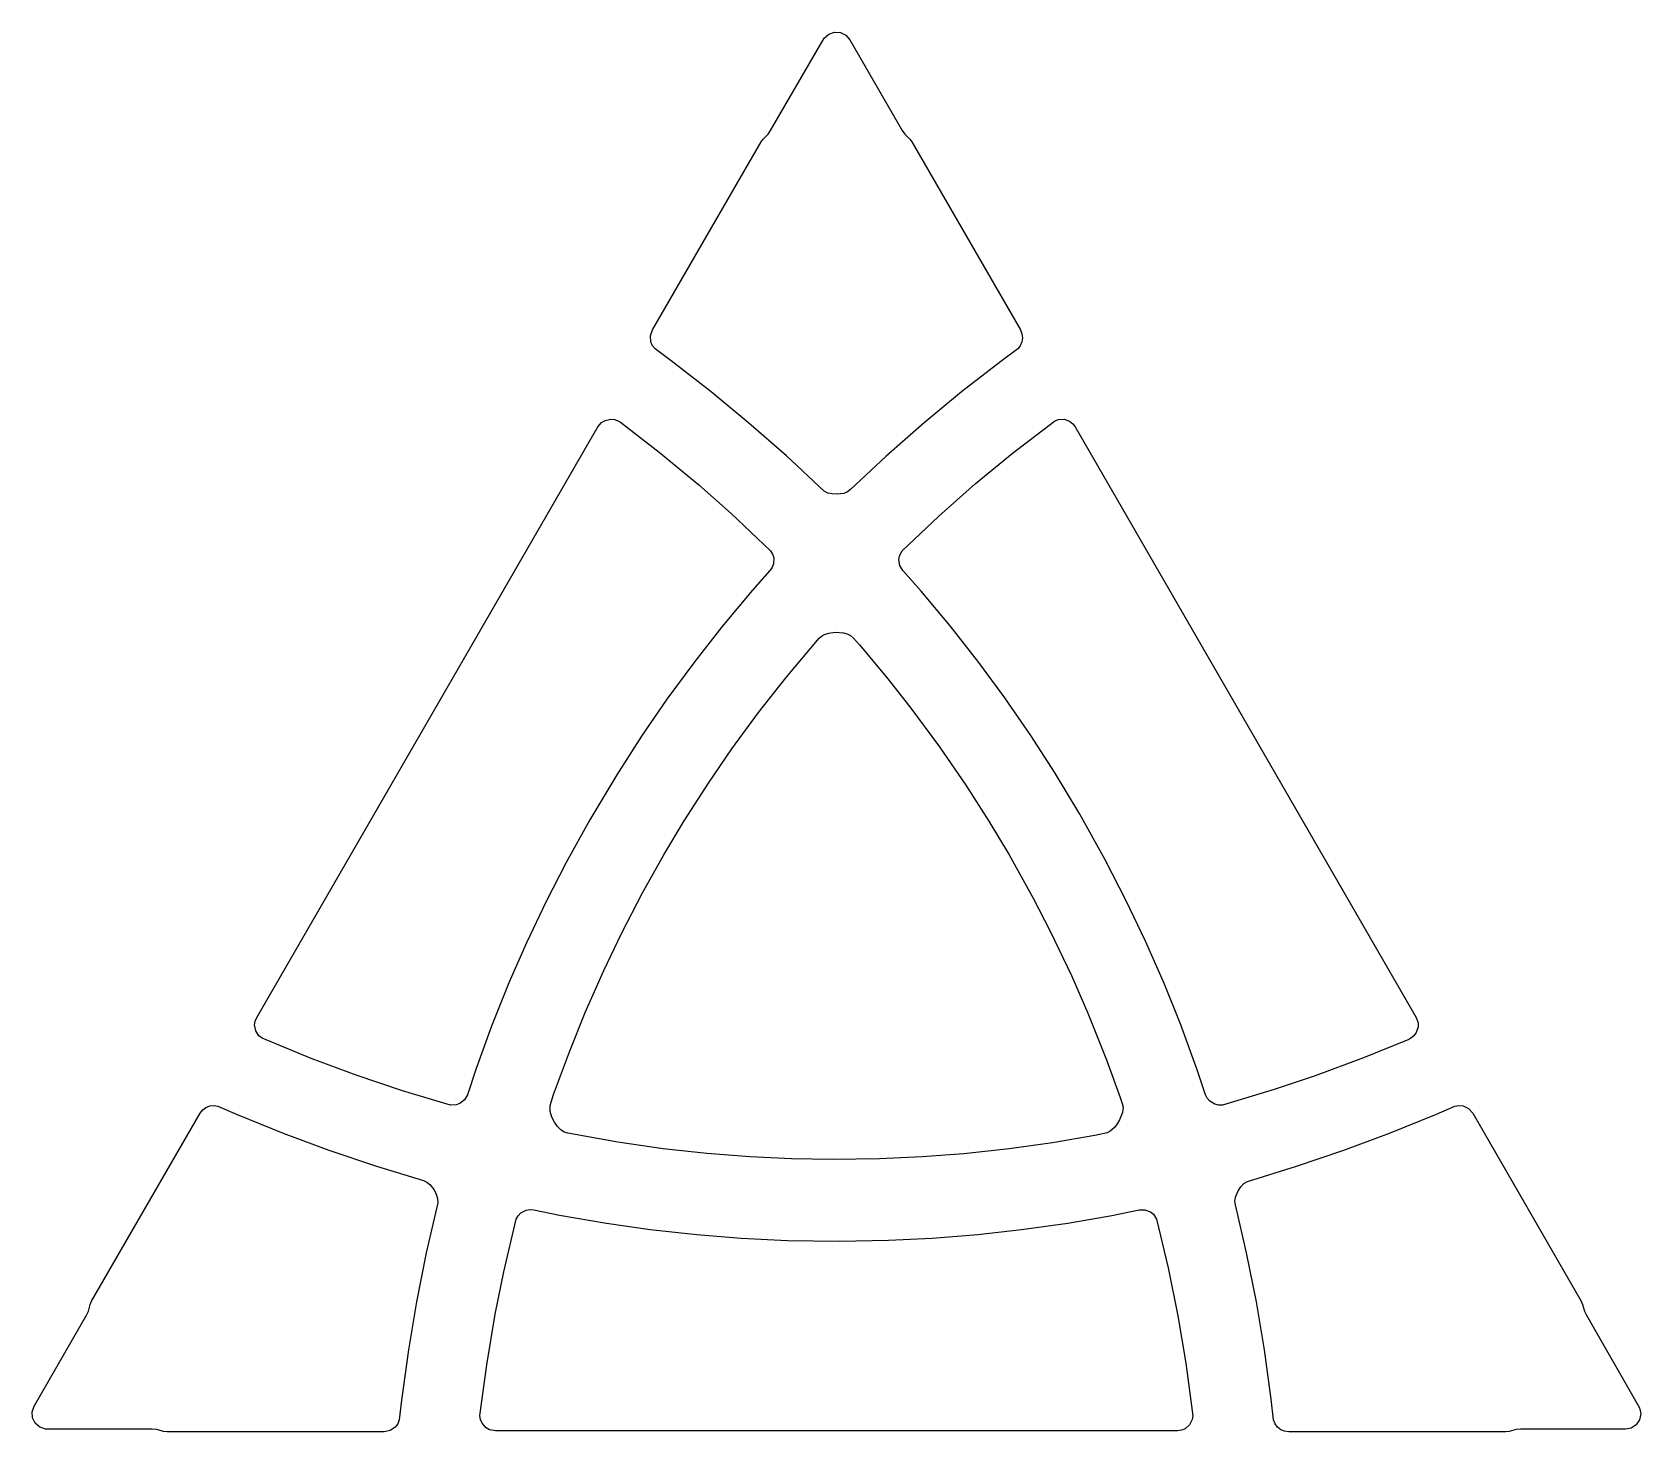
# Model space of a CAD drawing. Header units: millimetres. Extents: x 17.6 to 64.4, y 27.2 to 67.9.
import ezdxf

# ---------------------------------------------------------------- set-up
doc = ezdxf.new("R2010")
doc.units = ezdxf.units.MM

msp = doc.modelspace()

# ---------------------------------------------------------------- linework, layer by layer
at = {"layer": 'CUT'}
for points in [[(38.808034, 64.728404), (38.867194, 64.808749), (39.015028, 64.956602), (39.088023, 65.062877), (40.642991, 67.748461), (40.775, 67.86423), (40.941263, 67.920669), (41.116469, 67.909185), (41.273943, 67.831528), (41.389711, 67.699519), (42.911977, 65.062877), (42.984972, 64.956602), (43.132806, 64.808749), (43.191966, 64.728404), (46.34651, 59.264573), (46.392015, 59.153972), (46.406778, 59.035291), (46.389759, 58.916912), (46.342158, 58.807198), (46.267338, 58.713896), (45.777969, 58.352809), (44.635435, 57.464516), (43.546362, 56.564126), (42.449932, 55.601379), (41.404196, 54.622866), (41.317479, 54.557271), (41.217561, 54.51439), (41.017713, 54.488531), (40.875803, 54.498931), (40.753108, 54.525005), (40.642376, 54.583934), (39.549699, 55.601704), (38.457991, 56.560493), (37.364213, 57.464789), (36.200311, 58.368675), (35.732702, 58.713929), (35.657876, 58.807231), (35.610271, 58.916948), (35.596669, 59.095165), (35.653516, 59.264619)], [(30.273057, 37.037513), (30.190462, 36.889484), (30.058964, 36.782514), (29.953134, 36.741819), (29.783844, 36.733126), (28.391553, 37.147148), (27.041459, 37.600971), (25.733942, 38.087319), (24.308097, 38.675576), (24.217643, 38.747934), (24.123706, 38.893386), (24.091643, 39.06354), (24.107395, 39.178299), (24.15192, 39.285234), (34.060992, 56.448252), (34.174798, 56.578746), (34.274685, 56.637398), (34.444091, 56.673203), (34.559169, 56.659984), (34.66706, 56.617827), (34.724753, 56.580341), (35.849153, 55.708344), (36.997321, 54.758713), (37.941194, 53.92839), (39.087052, 52.846944), (39.144849, 52.749434), (39.176445, 52.640575), (39.170817, 52.471205), (39.132063, 52.364684), (39.067921, 52.271226), (38.563222, 51.703808), (37.669173, 50.633786), (36.882007, 49.62782), (36.0749, 48.530782), (35.339261, 47.459738), (34.6149, 46.333611), (33.836349, 45.027491), (33.148114, 43.78482), (32.566082, 42.65382), (31.995305, 41.45377), (31.481354, 40.283627), (30.975361, 39.024079), (30.526202, 37.801545)], [(42.931857, 52.271049), (42.844958, 52.416592), (42.818068, 52.583958), (42.83574, 52.695958), (42.912856, 52.846913), (43.967556, 53.845662), (45.035625, 54.787965), (46.110573, 55.677135), (47.332941, 56.617824), (47.440832, 56.659981), (47.613766, 56.668607), (47.777155, 56.611296), (47.868663, 56.540275), (47.93901, 56.448248), (57.848082, 39.285231), (57.90419, 39.121426), (57.905042, 39.005594), (57.851346, 38.840982), (57.782359, 38.747931), (57.691905, 38.675574), (57.630595, 38.644353), (56.313223, 38.106593), (54.916735, 37.587065), (53.725717, 37.184808), (52.216229, 36.733189), (52.102884, 36.731891), (51.992811, 36.758957), (51.848947, 36.848516), (51.776073, 36.935339), (51.727207, 37.037617), (51.488159, 37.758407), (51.008517, 39.067688), (50.530907, 40.252377), (49.984398, 41.499871), (49.424666, 42.672475), (48.811592, 43.862854), (48.069735, 45.190158), (47.337668, 46.407523), (46.649209, 47.477077), (45.895323, 48.57141), (45.138925, 49.601576), (44.301122, 50.669552), (43.466955, 51.669802)], [(40.499626, 50.302219), (40.598429, 50.386582), (40.655913, 50.417202), (40.775424, 50.453809), (40.96446, 50.476145), (41.200834, 50.4589), (41.311633, 50.431114), (41.411686, 50.380672), (41.496175, 50.307074), (41.673205, 50.108849), (42.455848, 49.171228), (43.129702, 48.313576), (43.996488, 47.145381), (44.761075, 46.034324), (45.433843, 44.985105), (46.019321, 44.007141), (46.719649, 42.74806), (47.216273, 41.786748), (47.828844, 40.50237), (48.308926, 39.410182), (48.850246, 38.050304), (49.250206, 36.953684), (49.308366, 36.777887), (49.329478, 36.673669), (49.314204, 36.515368), (49.22925, 36.303865), (49.162067, 36.190346), (49.076795, 36.081671), (48.959948, 35.977452), (48.863698, 35.931937), (48.508847, 35.85509), (47.28216, 35.642291), (46.017626, 35.463503), (44.702086, 35.320994), (43.494735, 35.226373), (42.251133, 35.167942), (40.908996, 35.149552), (39.693658, 35.170535), (38.491219, 35.227253), (37.230909, 35.326259), (35.968716, 35.465193), (34.651391, 35.653592), (33.189117, 35.916118), (33.083964, 35.95214), (32.990849, 36.012838), (32.898105, 36.110629), (32.806231, 36.239733), (32.73224, 36.384193), (32.678997, 36.544862), (32.677181, 36.720739), (32.779028, 37.040469), (33.238726, 38.286787), (33.696438, 39.422852), (34.236367, 40.645539), (34.752428, 41.726054), (35.363338, 42.904127), (35.978988, 44.004306), (36.574091, 44.998351), (37.278944, 46.093481), (37.962807, 47.089542), (38.739047, 48.145932), (39.535786, 49.160894)], [(21.546582, 27.2375), (21.447422, 27.248561), (21.245461, 27.302663), (21.116926, 27.312741), (18.013658, 27.316591), (17.847394, 27.373029), (17.715385, 27.488798), (17.637728, 27.646272), (17.626244, 27.821477), (17.682683, 27.987741), (19.204949, 30.624382), (19.260488, 30.740735), (19.314616, 30.94269), (19.354616, 31.034096), (22.509161, 36.497927), (22.582192, 36.592636), (22.677591, 36.664762), (22.788619, 36.709212), (22.907435, 36.722846), (23.025647, 36.704701), (23.583042, 36.461438), (24.923593, 35.916121), (26.247891, 35.423151), (27.629869, 34.954988), (29.000155, 34.538611), (29.100319, 34.49631), (29.187414, 34.431219), (29.309733, 34.271074), (29.371681, 34.142977), (29.410448, 34.023682), (29.41478, 33.898322), (29.079704, 32.443151), (28.795223, 31.018309), (28.558967, 29.618922), (28.358131, 28.15901), (28.292936, 27.581421), (28.249548, 27.46997), (28.178333, 27.373884), (28.030793, 27.272996), (27.855618, 27.2375)], [(62.645383, 31.034096), (62.685384, 30.94269), (62.739512, 30.740736), (62.795051, 30.624383), (64.343351, 27.934948), (64.377606, 27.762741), (64.343351, 27.590533), (64.245804, 27.444543), (64.099813, 27.346995), (63.927606, 27.312741), (60.883074, 27.312741), (60.75454, 27.302663), (60.552579, 27.248561), (60.453418, 27.2375), (54.144329, 27.2375), (54.025794, 27.253392), (53.915631, 27.299947), (53.821622, 27.373876), (53.750406, 27.469956), (53.707015, 27.581403), (53.638989, 28.185753), (53.440972, 29.619363), (53.205747, 31.012723), (52.920199, 32.443633), (52.59565, 33.838524), (52.582201, 33.946419), (52.595024, 34.054391), (52.672554, 34.240395), (52.752516, 34.358092), (52.836444, 34.451312), (52.942844, 34.517745), (54.370597, 34.955145), (55.746787, 35.421198), (57.076819, 35.916289), (58.441559, 36.472315), (58.974362, 36.704649), (59.092576, 36.722799), (59.211396, 36.709169), (59.372538, 36.631839), (59.490866, 36.497881)], [(49.795086, 33.691439), (49.96458, 33.693924), (50.122968, 33.633528), (50.211126, 33.562224), (50.303299, 33.419962), (50.640891, 32.007191), (50.922916, 30.611064), (51.155485, 29.235546), (51.358961, 27.7066), (51.341525, 27.592086), (51.262528, 27.438008), (51.131202, 27.325163), (51.023942, 27.281426), (50.909071, 27.266517), (31.090926, 27.266517), (30.921012, 27.299829), (30.820273, 27.357007), (30.704562, 27.485815), (30.658472, 27.592085), (30.641035, 27.706599), (30.644652, 27.775306), (30.837624, 29.185063), (31.085944, 30.654222), (31.333089, 31.886802), (31.696719, 33.419867), (31.752267, 33.518675), (31.830744, 33.600468), (31.980236, 33.680278), (32.091863, 33.699978), (32.204872, 33.691158), (32.948619, 33.537785), (34.32231, 33.298526), (35.587085, 33.119804), (36.940701, 32.969347), (38.236073, 32.867788), (39.573508, 32.803536), (41.093916, 32.78235), (42.514218, 32.807657), (43.784709, 32.869103), (45.109371, 32.974821), (46.37972, 33.114798), (47.723517, 33.306369), (49.006842, 33.528653)]]:
    msp.add_lwpolyline(points, close=True, dxfattribs=at)

doc.saveas('drawing.dxf')
